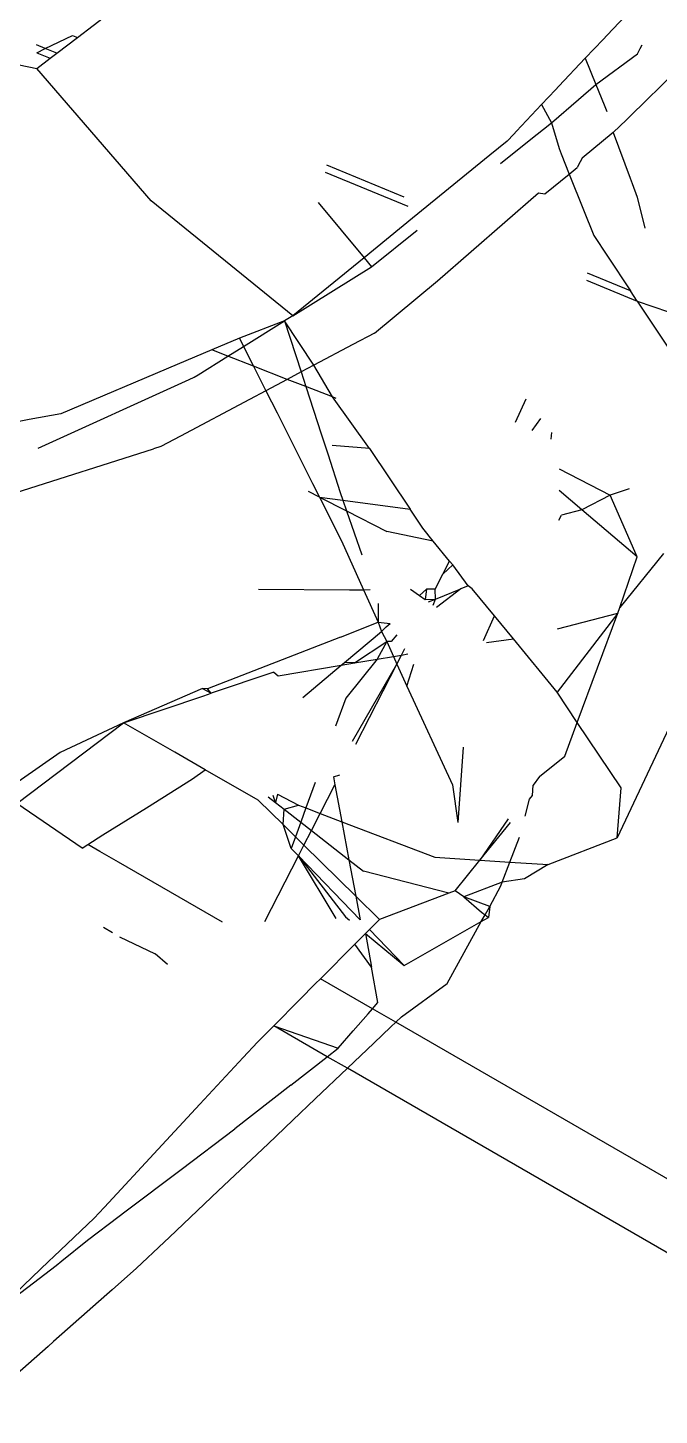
# Model space of a CAD drawing. Header units: inches. Extents: x 3324238 to 135265466, y -1036581 to 20094598.
# Drawn here: x 3354737.085 to 3354737.2542, y -519088.0753 to -519087.7033 of the extents above; entities that cross this region are included whole.
import ezdxf

# ---------------------------------------------------------------- set-up
doc = ezdxf.new("R2010")
doc.units = ezdxf.units.IN
doc.header["$MEASUREMENT"] = 0

msp = doc.modelspace()

# ---------------------------------------------------------------- linework, layer by layer
for p, q in [((3354737.25311, -519087.69169, 0.00267), (3354737.2403, -519087.70527, 0.00267)), ((3354737.09833, -519087.70591, 0.00267), (3354737.10673, -519087.69948, 0.00267)), ((3354737.08966, -519087.70889, 0.00267), (3354737.09697, -519087.70535, 0.00267)), ((3354737.09275, -519087.71017, 0.00267), (3354737.09833, -519087.70591, 0.00267)), ((3354737.09697, -519087.70535, 0.00267), (3354737.09833, -519087.70591, 0.00267)), ((3354737.23918, -519087.70645, 0.00267), (3354737.23441, -519087.7115, 0.00267)), ((3354737.2403, -519087.70527, 0.00267), (3354737.23918, -519087.70645, 0.00267)), ((3354737.08966, -519087.70889, 0.00267), (3354737.08735, -519087.70794, 0.00267)), ((3354737.08737, -519087.71001, 0.00267), (3354737.08966, -519087.70889, 0.00267)), ((3354737.08737, -519087.71001, 0.00267), (3354737.091, -519087.71151, 0.00267)), ((3354737.09275, -519087.71017, 0.00267), (3354737.08966, -519087.70889, 0.00267)), ((3354737.091, -519087.71151, 0.00267), (3354737.09275, -519087.71017, 0.00267)), ((3354737.23726, -519087.71855, 0.00267), (3354737.24837, -519087.7103, 0.00267)), ((3354737.24837, -519087.7103, 0.00267), (3354737.2491, -519087.70891, 0.00267)), ((3354737.2491, -519087.70891, 0.00267), (3354737.24962, -519087.70794, 0.00267)), ((3354737.0801, -519087.71273, 0.00267), (3354737.08741, -519087.71426, 0.00267)), ((3354737.08741, -519087.71426, 0.00267), (3354737.091, -519087.71151, 0.00267)), ((3354737.23441, -519087.7115, 0.00267), (3354737.22735, -519087.71899, 0.00267)), ((3354737.23441, -519087.7115, 0.00267), (3354737.23726, -519087.71855, 0.00267)), ((3354737.11808, -519087.74973, 0.00267), (3354737.08741, -519087.71426, 0.00267)), ((3354737.25897, -519087.71474, 0.00267), (3354737.24649, -519087.72691, 0.00267)), ((3354737.22639, -519087.72, 0.00267), (3354737.2227, -519087.72392, 0.00267)), ((3354737.22735, -519087.71899, 0.00267), (3354737.22639, -519087.72, 0.00267)), ((3354737.23256, -519087.72258, 0.00267), (3354737.23726, -519087.71855, 0.00267)), ((3354737.23726, -519087.71855, 0.00267), (3354737.23947, -519087.72401, 0.00267)), ((3354737.2227, -519087.72392, 0.00267), (3354737.21601, -519087.73101, 0.00267)), ((3354737.2227, -519087.72392, 0.00267), (3354737.22535, -519087.72878, 0.00267)), ((3354737.22535, -519087.72878, 0.00267), (3354737.23256, -519087.72258, 0.00267)), ((3354737.23947, -519087.72401, 0.00267), (3354737.24019, -519087.72577, 0.00267)), ((3354737.21938, -519087.73356, 0.00267), (3354737.22535, -519087.72878, 0.00267)), ((3354737.22535, -519087.72878, 0.00267), (3354737.22741, -519087.73573, 0.00267)), ((3354737.24541, -519087.72796, 0.00267), (3354737.24186, -519087.73142, 0.00267)), ((3354737.24649, -519087.72691, 0.00267), (3354737.24541, -519087.72796, 0.00267)), ((3354737.21523, -519087.73183, 0.00267), (3354737.21348, -519087.73369, 0.00267)), ((3354737.21601, -519087.73101, 0.00267), (3354737.21523, -519087.73183, 0.00267)), ((3354737.24186, -519087.73142, 0.00267), (3354737.23357, -519087.73828, 0.00267)), ((3354737.24186, -519087.73142, 0.00267), (3354737.24641, -519087.7436, 0.00267)), ((3354737.21348, -519087.73369, 0.00267), (3354737.2088, -519087.7375, 0.00267)), ((3354737.21168, -519087.73972, 0.00267), (3354737.21938, -519087.73356, 0.00267)), ((3354737.22741, -519087.73573, 0.00267), (3354737.22797, -519087.73715, 0.00267)), ((3354737.18584, -519087.74872, 0.00267), (3354737.1651, -519087.74013, 0.00267)), ((3354737.2088, -519087.7375, 0.00267), (3354737.1881, -519087.75438, 0.00267)), ((3354737.22797, -519087.73715, 0.00267), (3354737.23012, -519087.74254, 0.00267)), ((3354737.23305, -519087.73927, 0.00267), (3354737.23223, -519087.74081, 0.00267)), ((3354737.23357, -519087.73828, 0.00267), (3354737.23305, -519087.73927, 0.00267)), ((3354737.16468, -519087.742, 0.00267), (3354737.18681, -519087.75116, 0.00267)), ((3354737.22358, -519087.74787, 0.00267), (3354737.23012, -519087.74254, 0.00267)), ((3354737.23012, -519087.74254, 0.00267), (3354737.23223, -519087.74081, 0.00267)), ((3354737.23012, -519087.74254, 0.00267), (3354737.23396, -519087.75217, 0.00267)), ((3354737.24641, -519087.7436, 0.00267), (3354737.24697, -519087.74508, 0.00267)), ((3354737.19478, -519087.77116, 0.00267), (3354737.22185, -519087.74758, 0.00267)), ((3354737.22185, -519087.74758, 0.00267), (3354737.22358, -519087.74787, 0.00267)), ((3354737.24697, -519087.74508, 0.00267), (3354737.24832, -519087.7487, 0.00267)), ((3354737.15602, -519087.78053, 0.00267), (3354737.11808, -519087.74973, 0.00267)), ((3354737.16284, -519087.75015, 0.00267), (3354737.17511, -519087.76497, 0.00267)), ((3354737.24832, -519087.7487, 0.00267), (3354737.25032, -519087.75701, 0.00267)), ((3354737.1881, -519087.75438, 0.00267), (3354737.17511, -519087.76497, 0.00267)), ((3354737.23396, -519087.75217, 0.00267), (3354737.23669, -519087.75905, 0.00267)), ((3354737.17711, -519087.76739, 0.00267), (3354737.18937, -519087.75758, 0.00267)), ((3354737.23669, -519087.75905, 0.00267), (3354737.24033, -519087.76452, 0.00267)), ((3354737.17511, -519087.76497, 0.00267), (3354737.15602, -519087.78053, 0.00267)), ((3354737.17511, -519087.76497, 0.00267), (3354737.17711, -519087.76739, 0.00267)), ((3354737.24033, -519087.76452, 0.00267), (3354737.24651, -519087.77385, 0.00267)), ((3354737.15602, -519087.78053, 0.00267), (3354737.17711, -519087.76739, 0.00267)), ((3354737.24651, -519087.77385, 0.00267), (3354737.23503, -519087.76909, 0.00267)), ((3354737.17788, -519087.78515, 0.00267), (3354737.19478, -519087.77116, 0.00267)), ((3354737.23472, -519087.77099, 0.00267), (3354737.24835, -519087.77663, 0.00267)), ((3354737.24835, -519087.77663, 0.00267), (3354737.24651, -519087.77385, 0.00267)), ((3354737.24835, -519087.77663, 0.00267), (3354737.25674, -519087.7795, 0.00267)), ((3354737.24835, -519087.77663, 0.00267), (3354737.25637, -519087.78871, 0.00267)), ((3354737.15602, -519087.78053, 0.00267), (3354737.15379, -519087.78192, 0.00267)), ((3354737.15379, -519087.78192, 0.00267), (3354737.14175, -519087.78656, 0.00267)), ((3354737.14284, -519087.78874, 0.00267), (3354737.15379, -519087.78192, 0.00267)), ((3354737.16169, -519087.79376, 0.00267), (3354737.15379, -519087.78192, 0.00267)), ((3354737.15379, -519087.78192, 0.00267), (3354737.15823, -519087.7956, 0.00267)), ((3354737.14175, -519087.78656, 0.00267), (3354737.13434, -519087.78969, 0.00267)), ((3354737.14175, -519087.78656, 0.00267), (3354737.14284, -519087.78874, 0.00267)), ((3354737.1721, -519087.78822, 0.00267), (3354737.16169, -519087.79376, 0.00267)), ((3354737.17788, -519087.78515, 0.00267), (3354737.1721, -519087.78822, 0.00267)), ((3354737.13434, -519087.78969, 0.00267), (3354737.12505, -519087.79362, 0.00267)), ((3354737.13066, -519087.79633, 0.00267), (3354737.13862, -519087.79137, 0.00267)), ((3354737.13862, -519087.79137, 0.00267), (3354737.13434, -519087.78969, 0.00267)), ((3354737.13862, -519087.79137, 0.00267), (3354737.14284, -519087.78874, 0.00267)), ((3354737.14552, -519087.79406, 0.00267), (3354737.13862, -519087.79137, 0.00267)), ((3354737.14284, -519087.78874, 0.00267), (3354737.14552, -519087.79406, 0.00267)), ((3354737.12505, -519087.79362, 0.00267), (3354737.0938, -519087.80684, 0.00267)), ((3354737.14552, -519087.79406, 0.00267), (3354737.14882, -519087.80061, 0.00267)), ((3354737.15453, -519087.79757, 0.00267), (3354737.14552, -519087.79406, 0.00267)), ((3354737.15823, -519087.7956, 0.00267), (3354737.15453, -519087.79757, 0.00267)), ((3354737.16169, -519087.79376, 0.00267), (3354737.15823, -519087.7956, 0.00267)), ((3354737.15823, -519087.7956, 0.00267), (3354737.1595, -519087.79951, 0.00267)), ((3354737.16663, -519087.80229, 0.00267), (3354737.16169, -519087.79376, 0.00267)), ((3354737.08777, -519087.81603, 0.00267), (3354737.12823, -519087.79761, 0.00267)), ((3354737.12823, -519087.79761, 0.00267), (3354737.12961, -519087.79698, 0.00267)), ((3354737.12961, -519087.79698, 0.00267), (3354737.13066, -519087.79633, 0.00267)), ((3354737.15453, -519087.79757, 0.00267), (3354737.14882, -519087.80061, 0.00267)), ((3354737.1595, -519087.79951, 0.00267), (3354737.15453, -519087.79757, 0.00267)), ((3354737.16663, -519087.80229, 0.00267), (3354737.1595, -519087.79951, 0.00267)), ((3354737.1595, -519087.79951, 0.00267), (3354737.16363, -519087.81222, 0.00267)), ((3354737.14441, -519087.80295, 0.00267), (3354737.12591, -519087.8128, 0.00267)), ((3354737.14882, -519087.80061, 0.00267), (3354737.14441, -519087.80295, 0.00267)), ((3354737.14882, -519087.80061, 0.00267), (3354737.15178, -519087.80651, 0.00267)), ((3354737.17659, -519087.81611, 0.00267), (3354737.16663, -519087.80229, 0.00267)), ((3354737.16765, -519087.8027, 0.00267), (3354737.16663, -519087.80229, 0.00267)), ((3354737.21571, -519087.80909, 0.00267), (3354737.21855, -519087.80282, 0.00267)), ((3354737.0938, -519087.80684, 0.00267), (3354737.08534, -519087.80838, 0.00267)), ((3354737.15178, -519087.80651, 0.00267), (3354737.16133, -519087.82548, 0.00267)), ((3354737.08534, -519087.80838, 0.00267), (3354737.04354, -519087.81664, 0.00267)), ((3354737.22021, -519087.81125, 0.00267), (3354737.22247, -519087.80804, 0.00267)), ((3354737.12591, -519087.8128, 0.00267), (3354737.12067, -519087.81558, 0.00267)), ((3354737.16363, -519087.81222, 0.00267), (3354737.16537, -519087.81758, 0.00267)), ((3354737.22532, -519087.81184, 0.00267), (3354737.22521, -519087.81364, 0.00267)), ((3354737.0816, -519087.82797, 0.00267), (3354737.1187, -519087.81621, 0.00267)), ((3354737.12067, -519087.81558, 0.00267), (3354737.1187, -519087.81621, 0.00267)), ((3354737.16537, -519087.81758, 0.00267), (3354737.16872, -519087.82787, 0.00267)), ((3354737.17659, -519087.81611, 0.00267), (3354737.16655, -519087.81528, 0.00267)), ((3354737.17659, -519087.81611, 0.00267), (3354737.18744, -519087.83238, 0.00267)), ((3354737.22743, -519087.82152, 0.00267), (3354737.24107, -519087.82865, 0.00267)), ((3354737.16133, -519087.82548, 0.00267), (3354737.16315, -519087.82913, 0.00267)), ((3354737.16315, -519087.82913, 0.00267), (3354737.16021, -519087.82765, 0.00267)), ((3354737.16315, -519087.82913, 0.00267), (3354737.16943, -519087.82997, 0.00267)), ((3354737.16315, -519087.82913, 0.00267), (3354737.16906, -519087.84084, 0.00267)), ((3354737.16315, -519087.82913, 0.00267), (3354737.17043, -519087.83286, 0.00267)), ((3354737.16872, -519087.82787, 0.00267), (3354737.16943, -519087.82997, 0.00267)), ((3354737.23347, -519087.83256, 0.00267), (3354737.22737, -519087.82737, 0.00267)), ((3354737.24107, -519087.82865, 0.00267), (3354737.23347, -519087.83256, 0.00267)), ((3354737.24615, -519087.82694, 0.00267), (3354737.24107, -519087.82865, 0.00267)), ((3354737.24828, -519087.84515, 0.00267), (3354737.24107, -519087.82865, 0.00267)), ((3354737.16943, -519087.82997, 0.00267), (3354737.18744, -519087.83238, 0.00267)), ((3354737.16943, -519087.82997, 0.00267), (3354737.17043, -519087.83286, 0.00267)), ((3354737.17043, -519087.83286, 0.00267), (3354737.17447, -519087.84464, 0.00267)), ((3354737.17043, -519087.83286, 0.00267), (3354737.18122, -519087.83837, 0.00267)), ((3354737.19083, -519087.83746, 0.00267), (3354737.18744, -519087.83238, 0.00267)), ((3354737.23347, -519087.83256, 0.00267), (3354737.22805, -519087.83396, 0.00267)), ((3354737.24828, -519087.84515, 0.00267), (3354737.23347, -519087.83256, 0.00267)), ((3354737.22729, -519087.8353, 0.00267), (3354737.22805, -519087.83396, 0.00267)), ((3354737.19366, -519087.84092, 0.00267), (3354737.18122, -519087.83837, 0.00267)), ((3354737.19366, -519087.84092, 0.00267), (3354737.19083, -519087.83746, 0.00267)), ((3354737.16906, -519087.84084, 0.00267), (3354737.17494, -519087.85397, 0.00267)), ((3354737.19804, -519087.84627, 0.00267), (3354737.19366, -519087.84092, 0.00267)), ((3354737.25534, -519087.84428, 0.00267), (3354737.24366, -519087.85873, 0.00267)), ((3354737.19624, -519087.84978, 0.00267), (3354737.19804, -519087.84627, 0.00267)), ((3354737.19624, -519087.84978, 0.00267), (3354737.19891, -519087.84733, 0.00267)), ((3354737.19891, -519087.84733, 0.00267), (3354737.19804, -519087.84627, 0.00267)), ((3354737.203, -519087.85293, 0.00267), (3354737.19891, -519087.84733, 0.00267)), ((3354737.24366, -519087.85873, 0.00267), (3354737.24828, -519087.84515, 0.00267)), ((3354737.19419, -519087.85378, 0.00267), (3354737.19624, -519087.84978, 0.00267)), ((3354737.14679, -519087.85383, 0.00267), (3354737.17125, -519087.854, 0.00267)), ((3354737.17125, -519087.854, 0.00267), (3354737.17494, -519087.85397, 0.00267)), ((3354737.17494, -519087.85397, 0.00267), (3354737.17675, -519087.85395, 0.00267)), ((3354737.17494, -519087.85397, 0.00267), (3354737.17885, -519087.86268, 0.00267)), ((3354737.18757, -519087.85385, 0.00267), (3354737.18999, -519087.85555, 0.00267)), ((3354737.18999, -519087.85555, 0.00267), (3354737.19188, -519087.85381, 0.00267)), ((3354737.18999, -519087.85555, 0.00267), (3354737.19147, -519087.85658, 0.00267)), ((3354737.19188, -519087.85381, 0.00267), (3354737.19147, -519087.85658, 0.00267)), ((3354737.19419, -519087.85378, 0.00267), (3354737.19188, -519087.85381, 0.00267)), ((3354737.19423, -519087.85651, 0.00267), (3354737.19419, -519087.85378, 0.00267)), ((3354737.19423, -519087.85651, 0.00267), (3354737.20108, -519087.85372, 0.00267)), ((3354737.20108, -519087.85372, 0.00267), (3354737.19454, -519087.85874, 0.00267)), ((3354737.203, -519087.85293, 0.00267), (3354737.20108, -519087.85372, 0.00267)), ((3354737.20412, -519087.85369, 0.00267), (3354737.203, -519087.85293, 0.00267)), ((3354737.21009, -519087.86098, 0.00267), (3354737.20412, -519087.85369, 0.00267)), ((3354737.17893, -519087.85767, 0.00267), (3354737.17885, -519087.86268, 0.00267)), ((3354737.19147, -519087.85658, 0.00267), (3354737.19423, -519087.85651, 0.00267)), ((3354737.19242, -519087.85725, 0.00267), (3354737.19423, -519087.85651, 0.00267)), ((3354737.19363, -519087.8581, 0.00267), (3354737.19423, -519087.85651, 0.00267)), ((3354737.24311, -519087.86022, 0.00267), (3354737.24366, -519087.85873, 0.00267)), ((3354737.16881, -519087.86673, 0.00267), (3354737.17885, -519087.86268, 0.00267)), ((3354737.17885, -519087.86268, 0.00267), (3354737.18207, -519087.86301, 0.00267)), ((3354737.17885, -519087.86268, 0.00267), (3354737.17981, -519087.86513, 0.00267)), ((3354737.20711, -519087.86757, 0.00267), (3354737.21009, -519087.86098, 0.00267)), ((3354737.21514, -519087.86714, 0.00267), (3354737.21009, -519087.86098, 0.00267)), ((3354737.24311, -519087.86022, 0.00267), (3354737.22683, -519087.88142, 0.00267)), ((3354737.227, -519087.86444, 0.00267), (3354737.24311, -519087.86022, 0.00267)), ((3354737.23225, -519087.88952, 0.00267), (3354737.24311, -519087.86022, 0.00267)), ((3354737.16986, -519087.8735, 0.00267), (3354737.17981, -519087.86513, 0.00267)), ((3354737.17981, -519087.86513, 0.00267), (3354737.18108, -519087.86393, 0.00267)), ((3354737.17981, -519087.86513, 0.00267), (3354737.18117, -519087.86785, 0.00267)), ((3354737.18108, -519087.86393, 0.00267), (3354737.18207, -519087.86301, 0.00267)), ((3354737.18386, -519087.86605, 0.00267), (3354737.18242, -519087.86784, 0.00267)), ((3354737.16881, -519087.86673, 0.00267), (3354737.13311, -519087.88052, 0.00267)), ((3354737.17255, -519087.87361, 0.00267), (3354737.18117, -519087.86785, 0.00267)), ((3354737.18117, -519087.86785, 0.00267), (3354737.17859, -519087.8726, 0.00267)), ((3354737.18242, -519087.86784, 0.00267), (3354737.18117, -519087.86785, 0.00267)), ((3354737.18117, -519087.86785, 0.00267), (3354737.18296, -519087.87186, 0.00267)), ((3354737.18511, -519087.8715, 0.00267), (3354737.18602, -519087.86974, 0.00267)), ((3354737.20795, -519087.86816, 0.00267), (3354737.21514, -519087.86714, 0.00267)), ((3354737.22683, -519087.88142, 0.00267), (3354737.21514, -519087.86714, 0.00267)), ((3354737.16901, -519087.87421, 0.00267), (3354737.16986, -519087.8735, 0.00267)), ((3354737.16901, -519087.87421, 0.00267), (3354737.17255, -519087.87361, 0.00267)), ((3354737.17255, -519087.87361, 0.00267), (3354737.16986, -519087.8735, 0.00267)), ((3354737.17859, -519087.8726, 0.00267), (3354737.17022, -519087.88301, 0.00267)), ((3354737.17198, -519087.89454, 0.00267), (3354737.18388, -519087.87391, 0.00267)), ((3354737.17255, -519087.87361, 0.00267), (3354737.17859, -519087.8726, 0.00267)), ((3354737.17289, -519087.89534, 0.00267), (3354737.18388, -519087.87391, 0.00267)), ((3354737.17859, -519087.8726, 0.00267), (3354737.18296, -519087.87186, 0.00267)), ((3354737.18296, -519087.87186, 0.00267), (3354737.18511, -519087.8715, 0.00267)), ((3354737.18296, -519087.87186, 0.00267), (3354737.18388, -519087.87391, 0.00267)), ((3354737.18388, -519087.87391, 0.00267), (3354737.18511, -519087.8715, 0.00267)), ((3354737.18388, -519087.87391, 0.00267), (3354737.18654, -519087.87984, 0.00267)), ((3354737.18511, -519087.8715, 0.00267), (3354737.18688, -519087.8712, 0.00267)), ((3354737.18654, -519087.87984, 0.00267), (3354737.18847, -519087.87392, 0.00267)), ((3354737.15091, -519087.87605, 0.00267), (3354737.13412, -519087.88173, 0.00267)), ((3354737.15091, -519087.87605, 0.00267), (3354737.15207, -519087.87706, 0.00267)), ((3354737.15207, -519087.87706, 0.00267), (3354737.16901, -519087.87421, 0.00267)), ((3354737.1587, -519087.88288, 0.00267), (3354737.16901, -519087.87421, 0.00267)), ((3354737.13185, -519087.88047, 0.00267), (3354737.11064, -519087.88967, 0.00267)), ((3354737.13311, -519087.88052, 0.00267), (3354737.13185, -519087.88047, 0.00267)), ((3354737.13185, -519087.88047, 0.00267), (3354737.13412, -519087.88173, 0.00267)), ((3354737.13412, -519087.88173, 0.00267), (3354737.13311, -519087.88052, 0.00267)), ((3354737.18654, -519087.87984, 0.00267), (3354737.19877, -519087.90626, 0.00267)), ((3354737.23225, -519087.88952, 0.00267), (3354737.22683, -519087.88142, 0.00267)), ((3354737.11064, -519087.88967, 0.00267), (3354737.13215, -519087.88239, 0.00267)), ((3354737.13215, -519087.88239, 0.00267), (3354737.13412, -519087.88173, 0.00267)), ((3354737.17022, -519087.88301, 0.00267), (3354737.16748, -519087.89059, 0.00267)), ((3354737.26129, -519087.88165, 0.00267), (3354737.24298, -519087.92047, 0.00267)), ((3354737.08206, -519087.91131, 0.00267), (3354737.11064, -519087.88967, 0.00267)), ((3354737.11064, -519087.88967, 0.00267), (3354737.09364, -519087.89758, 0.00267)), ((3354737.12439, -519087.89754, 0.00267), (3354737.11064, -519087.88967, 0.00267)), ((3354737.22888, -519087.89861, 0.00267), (3354737.23225, -519087.88952, 0.00267)), ((3354737.24399, -519087.90708, 0.00267), (3354737.23225, -519087.88952, 0.00267)), ((3354737.20167, -519087.89619, 0.00267), (3354737.20024, -519087.91637, 0.00267)), ((3354737.09364, -519087.89758, 0.00267), (3354737.07768, -519087.90878, 0.00267)), ((3354737.13253, -519087.90221, 0.00267), (3354737.12439, -519087.89754, 0.00267)), ((3354737.22209, -519087.90408, 0.00267), (3354737.22888, -519087.89861, 0.00267)), ((3354737.12916, -519087.90465, 0.00267), (3354737.13253, -519087.90221, 0.00267)), ((3354737.14677, -519087.91036, 0.00267), (3354737.13253, -519087.90221, 0.00267)), ((3354737.16691, -519087.90413, 0.00267), (3354737.16866, -519087.90359, 0.00267)), ((3354737.11676, -519087.91242, 0.00267), (3354737.12916, -519087.90465, 0.00267)), ((3354737.16202, -519087.90564, 0.00267), (3354737.15954, -519087.91248, 0.00267)), ((3354737.16336, -519087.91394, 0.00267), (3354737.1673, -519087.90625, 0.00267)), ((3354737.16691, -519087.90413, 0.00267), (3354737.1673, -519087.90625, 0.00267)), ((3354737.1673, -519087.90625, 0.00267), (3354737.16915, -519087.91616, 0.00267)), ((3354737.19877, -519087.90626, 0.00267), (3354737.20024, -519087.91637, 0.00267)), ((3354737.22025, -519087.90914, 0.00267), (3354737.22041, -519087.90634, 0.00267)), ((3354737.22209, -519087.90408, 0.00267), (3354737.22041, -519087.90634, 0.00267)), ((3354737.24298, -519087.92047, 0.00267), (3354737.24399, -519087.90708, 0.00267)), ((3354737.09952, -519087.92322, 0.00267), (3354737.08206, -519087.91131, 0.00267)), ((3354737.15341, -519087.91692, 0.00267), (3354737.14677, -519087.91036, 0.00267)), ((3354737.14944, -519087.90953, 0.00267), (3354737.1514, -519087.91105, 0.00267)), ((3354737.1514, -519087.91105, 0.00267), (3354737.15074, -519087.90913, 0.00267)), ((3354737.15187, -519087.90878, 0.00267), (3354737.1514, -519087.91105, 0.00267)), ((3354737.1514, -519087.91105, 0.00267), (3354737.15367, -519087.91284, 0.00267)), ((3354737.15187, -519087.90878, 0.00267), (3354737.1575, -519087.9117, 0.00267)), ((3354737.21826, -519087.91465, 0.00267), (3354737.21942, -519087.91016, 0.00267)), ((3354737.21942, -519087.91016, 0.00267), (3354737.22025, -519087.90914, 0.00267)), ((3354737.10511, -519087.91972, 0.00267), (3354737.11676, -519087.91242, 0.00267)), ((3354737.15341, -519087.91692, 0.00267), (3354737.15367, -519087.91284, 0.00267)), ((3354737.15367, -519087.91284, 0.00267), (3354737.1575, -519087.9117, 0.00267)), ((3354737.15367, -519087.91284, 0.00267), (3354737.15815, -519087.91632, 0.00267)), ((3354737.1575, -519087.9117, 0.00267), (3354737.15954, -519087.91248, 0.00267)), ((3354737.15954, -519087.91248, 0.00267), (3354737.15815, -519087.91632, 0.00267)), ((3354737.15954, -519087.91248, 0.00267), (3354737.16336, -519087.91394, 0.00267)), ((3354737.161, -519087.91855, 0.00267), (3354737.16336, -519087.91394, 0.00267)), ((3354737.16336, -519087.91394, 0.00267), (3354737.16915, -519087.91616, 0.00267)), ((3354737.15674, -519087.92021, 0.00267), (3354737.15341, -519087.91692, 0.00267)), ((3354737.15561, -519087.92333, 0.00267), (3354737.15341, -519087.91692, 0.00267)), ((3354737.15815, -519087.91632, 0.00267), (3354737.15674, -519087.92021, 0.00267)), ((3354737.15815, -519087.91632, 0.00267), (3354737.161, -519087.91855, 0.00267)), ((3354737.159, -519087.92244, 0.00267), (3354737.161, -519087.91855, 0.00267)), ((3354737.161, -519087.91855, 0.00267), (3354737.17107, -519087.92641, 0.00267)), ((3354737.16915, -519087.91616, 0.00267), (3354737.17107, -519087.92641, 0.00267)), ((3354737.16915, -519087.91616, 0.00267), (3354737.19411, -519087.92571, 0.00267)), ((3354737.2137, -519087.91537, 0.00267), (3354737.20613, -519087.92648, 0.00267)), ((3354737.20613, -519087.92648, 0.00267), (3354737.21433, -519087.91638, 0.00267)), ((3354737.09952, -519087.92322, 0.00267), (3354737.10105, -519087.92227, 0.00267)), ((3354737.10105, -519087.92227, 0.00267), (3354737.10511, -519087.91972, 0.00267)), ((3354737.10426, -519087.92412, 0.00267), (3354737.10105, -519087.92227, 0.00267)), ((3354737.15674, -519087.92021, 0.00267), (3354737.15561, -519087.92333, 0.00267)), ((3354737.159, -519087.92244, 0.00267), (3354737.15674, -519087.92021, 0.00267)), ((3354737.15753, -519087.92532, 0.00267), (3354737.159, -519087.92244, 0.00267)), ((3354737.17289, -519087.93615, 0.00267), (3354737.159, -519087.92244, 0.00267)), ((3354737.21421, -519087.927, 0.00267), (3354737.2168, -519087.92031, 0.00267)), ((3354737.22448, -519087.92766, 0.00267), (3354737.24298, -519087.92047, 0.00267)), ((3354737.10928, -519087.92702, 0.00267), (3354737.10426, -519087.92412, 0.00267)), ((3354737.14851, -519087.94292, 0.00267), (3354737.15753, -519087.92532, 0.00267)), ((3354737.15561, -519087.92333, 0.00267), (3354737.15753, -519087.92532, 0.00267)), ((3354737.15753, -519087.92532, 0.00267), (3354737.17018, -519087.94167, 0.00267)), ((3354737.17407, -519087.94248, 0.00267), (3354737.15753, -519087.92532, 0.00267)), ((3354737.1676, -519087.94215, 0.00267), (3354737.15753, -519087.92532, 0.00267)), ((3354737.19411, -519087.92571, 0.00267), (3354737.20613, -519087.92648, 0.00267)), ((3354737.13718, -519087.94311, 0.00267), (3354737.10928, -519087.92702, 0.00267)), ((3354737.17107, -519087.92641, 0.00267), (3354737.17289, -519087.93615, 0.00267)), ((3354737.17107, -519087.92641, 0.00267), (3354737.17495, -519087.92944, 0.00267)), ((3354737.19785, -519087.93529, 0.00267), (3354737.17495, -519087.92944, 0.00267)), ((3354737.1995, -519087.93466, 0.00267), (3354737.20613, -519087.92648, 0.00267)), ((3354737.20613, -519087.92648, 0.00267), (3354737.21421, -519087.927, 0.00267)), ((3354737.21212, -519087.93238, 0.00267), (3354737.21421, -519087.927, 0.00267)), ((3354737.21421, -519087.927, 0.00267), (3354737.22448, -519087.92766, 0.00267)), ((3354737.22448, -519087.92766, 0.00267), (3354737.2181, -519087.93149, 0.00267)), ((3354737.21212, -519087.93238, 0.00267), (3354737.20184, -519087.9363, 0.00267)), ((3354737.20879, -519087.93887, 0.00267), (3354737.21173, -519087.93338, 0.00267)), ((3354737.21173, -519087.93338, 0.00267), (3354737.21212, -519087.93238, 0.00267)), ((3354737.2181, -519087.93149, 0.00267), (3354737.21212, -519087.93238, 0.00267)), ((3354737.17921, -519087.94239, 0.00267), (3354737.17289, -519087.93615, 0.00267)), ((3354737.17289, -519087.93615, 0.00267), (3354737.17407, -519087.94248, 0.00267)), ((3354737.19785, -519087.93529, 0.00267), (3354737.17921, -519087.94239, 0.00267)), ((3354737.1995, -519087.93466, 0.00267), (3354737.19785, -519087.93529, 0.00267)), ((3354737.20184, -519087.9363, 0.00267), (3354737.1995, -519087.93466, 0.00267)), ((3354737.20879, -519087.93887, 0.00267), (3354737.20184, -519087.9363, 0.00267)), ((3354737.20184, -519087.9363, 0.00267), (3354737.20661, -519087.94038, 0.00267)), ((3354737.20661, -519087.94038, 0.00267), (3354737.20754, -519087.94113, 0.00267)), ((3354737.20754, -519087.94113, 0.00267), (3354737.20879, -519087.93887, 0.00267)), ((3354737.20754, -519087.94113, 0.00267), (3354737.20879, -519087.93887, 0.00267)), ((3354737.20879, -519087.93887, 0.00267), (3354737.20844, -519087.94185, 0.00267)), ((3354737.10767, -519087.94592, 0.00267), (3354737.10524, -519087.94452, 0.00267)), ((3354737.17018, -519087.94167, 0.00267), (3354737.17121, -519087.94252, 0.00267)), ((3354737.17921, -519087.94239, 0.00267), (3354737.17655, -519087.94505, 0.00267)), ((3354737.18588, -519087.95472, 0.00267), (3354737.20654, -519087.94293, 0.00267)), ((3354737.19736, -519087.9595, 0.00267), (3354737.20654, -519087.94293, 0.00267)), ((3354737.20654, -519087.94293, 0.00267), (3354737.20754, -519087.94113, 0.00267)), ((3354737.20654, -519087.94293, 0.00267), (3354737.20844, -519087.94185, 0.00267)), ((3354737.20754, -519087.94113, 0.00267), (3354737.20844, -519087.94185, 0.00267)), ((3354737.10954, -519087.947, 0.00267), (3354737.11916, -519087.95162, 0.00267)), ((3354737.17551, -519087.9461, 0.00267), (3354737.17261, -519087.94902, 0.00267)), ((3354737.17655, -519087.94505, 0.00267), (3354737.17551, -519087.9461, 0.00267)), ((3354737.17551, -519087.9461, 0.00267), (3354737.18588, -519087.95472, 0.00267)), ((3354737.17551, -519087.9461, 0.00267), (3354737.17711, -519087.95518, 0.00267)), ((3354737.18588, -519087.95472, 0.00267), (3354737.17655, -519087.94505, 0.00267)), ((3354737.12243, -519087.95444, 0.00267), (3354737.11916, -519087.95162, 0.00267)), ((3354737.17261, -519087.94902, 0.00267), (3354737.16343, -519087.95826, 0.00267)), ((3354737.17711, -519087.95518, 0.00267), (3354737.17261, -519087.94902, 0.00267)), ((3354737.17884, -519087.96459, 0.00267), (3354737.17711, -519087.95518, 0.00267)), ((3354737.16213, -519087.95956, 0.00267), (3354737.15777, -519087.96395, 0.00267)), ((3354737.16343, -519087.95826, 0.00267), (3354737.16213, -519087.95956, 0.00267)), ((3354737.17735, -519087.9663, 0.00267), (3354737.16343, -519087.95826, 0.00267)), ((3354737.18512, -519087.96849, 0.00267), (3354737.19736, -519087.9595, 0.00267)), ((3354737.15777, -519087.96395, 0.00267), (3354737.15089, -519087.97087, 0.00267)), ((3354737.17617, -519087.96765, 0.00267), (3354737.17735, -519087.9663, 0.00267)), ((3354737.17735, -519087.9663, 0.00267), (3354737.17884, -519087.96459, 0.00267)), ((3354737.18362, -519087.96992, 0.00267), (3354737.17735, -519087.9663, 0.00267)), ((3354737.15089, -519087.97087, 0.00267), (3354737.14654, -519087.97524, 0.00267)), ((3354737.15089, -519087.97087, 0.00267), (3354737.16817, -519087.97686, 0.00267)), ((3354737.16524, -519087.97915, 0.00267), (3354737.15089, -519087.97087, 0.00267)), ((3354737.17217, -519087.97226, 0.00267), (3354737.17617, -519087.96765, 0.00267)), ((3354737.18362, -519087.96992, 0.00267), (3354737.18229, -519087.97118, 0.00267)), ((3354737.18512, -519087.96849, 0.00267), (3354737.18362, -519087.96992, 0.00267)), ((3354738.70738, -519088.84919, 0.00267), (3354737.18362, -519087.96992, 0.00267)), ((3354737.16817, -519087.97686, 0.00267), (3354737.17217, -519087.97226, 0.00267)), ((3354737.18229, -519087.97118, 0.00267), (3354737.17777, -519087.9755, 0.00267)), ((3354737.14654, -519087.97524, 0.00267), (3354737.14269, -519087.9794, 0.00267)), ((3354737.16524, -519087.97915, 0.00267), (3354737.16817, -519087.97686, 0.00267)), ((3354737.17777, -519087.9755, 0.00267), (3354737.17066, -519087.98227, 0.00267)), ((3354737.13109, -519087.99192, 0.00267), (3354737.14269, -519087.9794, 0.00267)), ((3354737.15551, -519087.98675, 0.00267), (3354737.16524, -519087.97915, 0.00267)), ((3354737.17066, -519087.98227, 0.00267), (3354737.16524, -519087.97915, 0.00267)), ((3354737.17066, -519087.98227, 0.00267), (3354737.16204, -519087.99049, 0.00267)), ((3354738.73388, -519088.88433, 0.00267), (3354737.17066, -519087.98227, 0.00267)), ((3354737.15551, -519087.98675, 0.00267), (3354737.14046, -519087.9985, 0.00267)), ((3354737.1188, -519088.00518, 0.00267), (3354737.13109, -519087.99192, 0.00267)), ((3354737.16204, -519087.99049, 0.00267), (3354737.15604, -519087.99621, 0.00267)), ((3354737.14941, -519088.00249, 0.00267), (3354737.15604, -519087.99621, 0.00267)), ((3354737.12607, -519088.00938, 0.00267), (3354737.14046, -519087.9985, 0.00267)), ((3354737.13605, -519088.01513, 0.00267), (3354737.14941, -519088.00249, 0.00267)), ((3354737.1188, -519088.00518, 0.00267), (3354737.10668, -519088.01826, 0.00267)), ((3354737.11103, -519088.02074, 0.00267), (3354737.12607, -519088.00938, 0.00267)), ((3354737.12293, -519088.02754, 0.00267), (3354737.13605, -519088.01513, 0.00267)), ((3354737.10668, -519088.01826, 0.00267), (3354737.10547, -519088.01957, 0.00267)), ((3354737.10281, -519088.02244, 0.00267), (3354737.09199, -519088.0327, 0.00267)), ((3354737.10102, -519088.02831, 0.00267), (3354737.1095, -519088.0219, 0.00267)), ((3354737.10547, -519088.01957, 0.00267), (3354737.10281, -519088.02244, 0.00267)), ((3354737.1095, -519088.0219, 0.00267), (3354737.11103, -519088.02074, 0.00267)), ((3354737.09407, -519088.03388, 0.00267), (3354737.10102, -519088.02831, 0.00267)), ((3354737.11415, -519088.03585, 0.00267), (3354737.12155, -519088.02885, 0.00267)), ((3354737.12155, -519088.02885, 0.00267), (3354737.12293, -519088.02754, 0.00267)), ((3354737.09064, -519088.03398, 0.00267), (3354737.07691, -519088.047, 0.00267)), ((3354737.09199, -519088.0327, 0.00267), (3354737.09064, -519088.03398, 0.00267)), ((3354737.09257, -519088.03509, 0.00267), (3354737.09407, -519088.03388, 0.00267)), ((3354737.07691, -519088.047, 0.00267), (3354737.09257, -519088.03509, 0.00267)), ((3354737.11415, -519088.03585, 0.00267), (3354737.10761, -519088.04162, 0.00267)), ((3354737.10614, -519088.04292, 0.00267), (3354737.09186, -519088.05553, 0.00267)), ((3354737.10761, -519088.04162, 0.00267), (3354737.10614, -519088.04292, 0.00267)), ((3354737.09186, -519088.05553, 0.00267), (3354737.0904, -519088.05681, 0.00267)), ((3354737.0904, -519088.05681, 0.00267), (3354737.07665, -519088.06895, 0.00267))]:
    msp.add_line(p, q)

doc.saveas('drawing.dxf')
